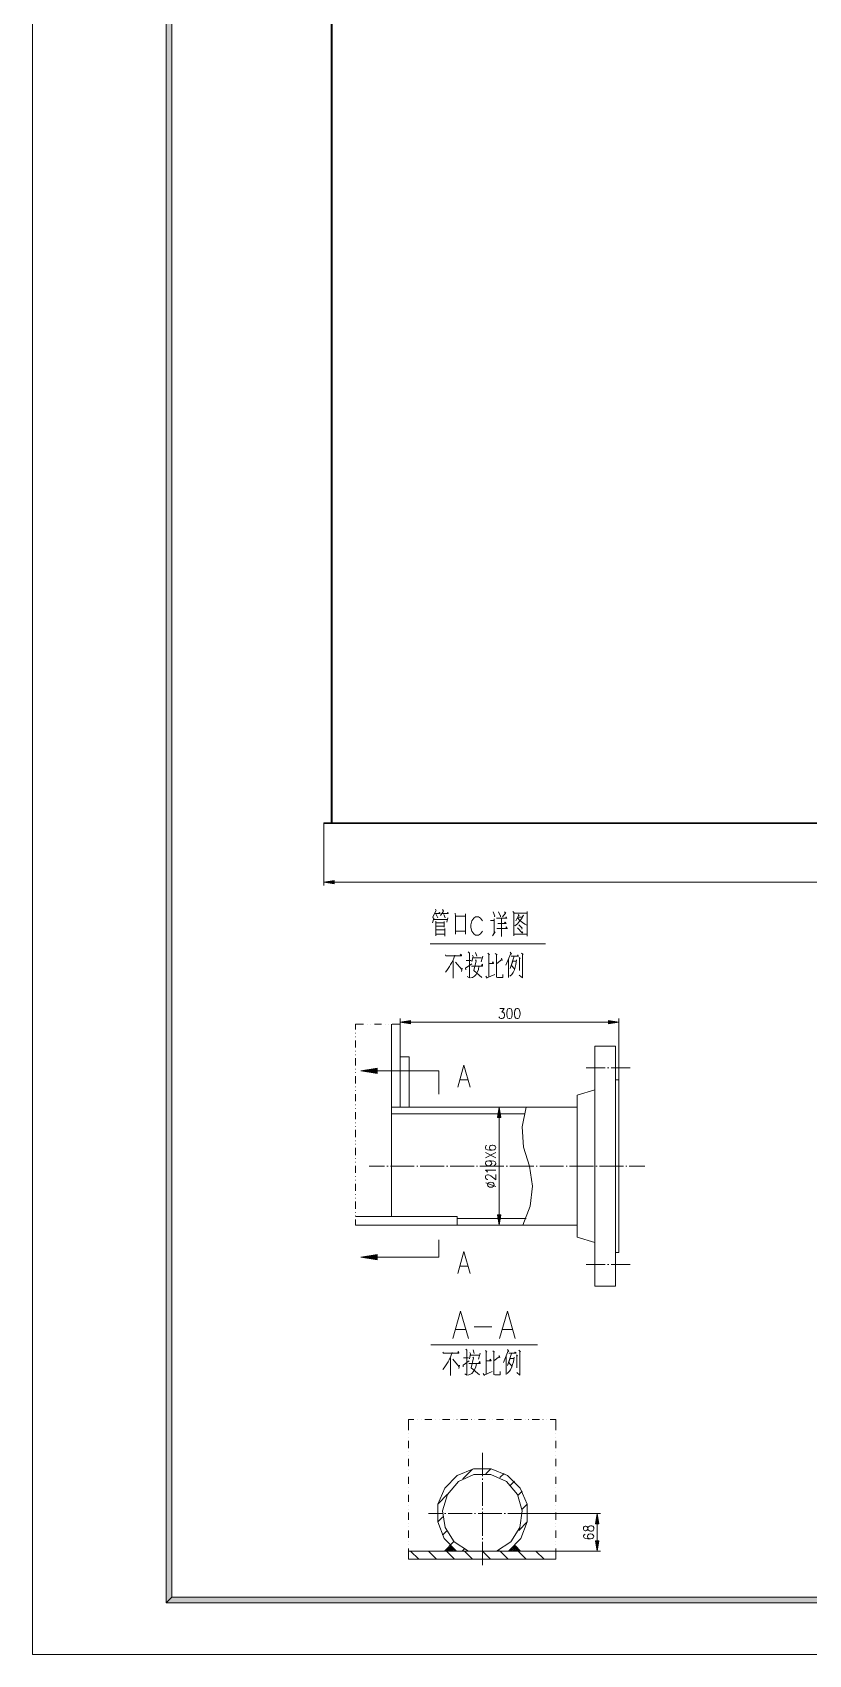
# Model space of a CAD drawing. Header units: millimetres. Extents: x 0 to 829, y 0 to 586.
# Drawn here: x 0 to 140.1, y 0 to 292.8 of the extents above; entities that cross this region are included whole.
import ezdxf

# ---------------------------------------------------------------- set-up
doc = ezdxf.new("R2010")
doc.units = ezdxf.units.MM

msp = doc.modelspace()

# ---------------------------------------------------------------- hatches: boundary and pattern name
h = msp.add_hatch(color=0)
h.dxf.hatch_style = 2
h.paths.add_polyline_path([(24.154694, 576.266028), (25.142472, 575.281778), (25.142472, 10.3505), (24.154694, 9.36625)])
h = msp.add_hatch(color=0)
h.dxf.hatch_style = 2
h.paths.add_polyline_path([(54.454778, 139.752917), (52.606222, 139.446), (54.454778, 139.139083)])
h = msp.add_hatch(color=0)
h.dxf.hatch_style = 2
h.paths.add_polyline_path([(68.266028, 114.494028), (66.417472, 114.183583), (68.266028, 113.876667)])
h = msp.add_hatch(color=0)
h.dxf.hatch_style = 2
h.paths.add_polyline_path([(104.005944, 114.494028), (105.8545, 114.183583), (104.005944, 113.876667)])
h = msp.add_hatch(color=0)
h.dxf.hatch_style = 2
h.paths.add_polyline_path([(62.265278, 105.858028), (59.305472, 105.364139), (62.265278, 104.87025)])
h = msp.add_hatch(color=0)
h.dxf.hatch_style = 2
h.paths.add_polyline_path([(83.947, 96.968028), (84.257444, 98.816583), (84.564361, 96.968028)])
h = msp.add_hatch(color=0)
h.dxf.hatch_style = 2
h.paths.add_polyline_path([(83.947, 79.371472), (84.257444, 77.522917), (84.564361, 79.371472)])
h = msp.add_hatch(color=0)
h.dxf.hatch_style = 2
h.paths.add_polyline_path([(62.265278, 72.23125), (59.305472, 71.737361), (62.265278, 71.247)])
h = msp.add_hatch(color=0)
h.dxf.hatch_style = 2
h.paths.add_polyline_path([(101.656444, 23.597306), (101.963361, 25.445861), (102.273806, 23.597306)])
h = msp.add_hatch(color=0)
h.dxf.hatch_style = 2
h.paths.add_polyline_path([(101.656444, 20.531667), (101.963361, 18.683111), (102.273806, 20.531667)])
h = msp.add_hatch(color=0)
h.dxf.hatch_style = 2
h.paths.add_polyline_path([(24.154694, 9.36625), (25.142472, 10.3505), (818.80075, 10.3505), (819.788528, 9.36625)])

# ---------------------------------------------------------------- linework, layer by layer
at = {"color": 0, "lineweight": 0}
for points in [[(0, 0), (0, 585.632278), (829.154778, 585.632278), (829.154778, 0)], [(24.154694, 576.266028), (25.142472, 575.281778), (25.142472, 10.3505), (24.154694, 9.36625)], [(54.454778, 139.752917), (52.606222, 139.446), (54.454778, 139.139083)], [(68.266028, 114.494028), (66.417472, 114.183583), (68.266028, 113.876667)], [(86.063667, 116.6495), (85.855528, 116.561306), (85.714417, 116.296722), (85.643861, 115.859278), (85.643861, 115.594694), (85.714417, 115.153722), (85.855528, 114.889139), (86.063667, 114.800944), (86.204778, 114.800944), (86.416444, 114.889139), (86.557556, 115.153722), (86.628111, 115.594694), (86.628111, 115.859278), (86.557556, 116.296722), (86.416444, 116.561306), (86.204778, 116.6495)], [(87.474778, 116.6495), (87.263111, 116.561306), (87.122, 116.296722), (87.051444, 115.859278), (87.051444, 115.594694), (87.122, 115.153722), (87.263111, 114.889139), (87.474778, 114.800944), (87.615889, 114.800944), (87.824028, 114.889139), (87.965139, 115.153722), (88.035694, 115.594694), (88.035694, 115.859278), (87.965139, 116.296722), (87.824028, 116.561306), (87.615889, 116.6495)], [(104.005944, 114.494028), (105.8545, 114.183583), (104.005944, 113.876667)], [(62.265278, 105.858028), (59.305472, 105.364139), (62.265278, 104.87025)], [(83.947, 96.968028), (84.257444, 98.816583), (84.564361, 96.968028)], [(83.947, 79.371472), (84.257444, 77.522917), (84.564361, 79.371472)], [(62.265278, 72.23125), (59.305472, 71.737361), (62.265278, 71.247)], [(101.656444, 23.597306), (101.963361, 25.445861), (102.273806, 23.597306)], [(99.500972, 22.627167), (99.589167, 22.4155), (99.765556, 22.344944), (99.941944, 22.344944), (100.114806, 22.4155), (100.203, 22.556611), (100.291194, 22.838833), (100.379389, 23.0505), (100.555778, 23.191611), (100.732167, 23.262167), (100.99675, 23.262167), (101.173139, 23.191611), (101.261333, 23.121056), (101.349528, 22.909389), (101.349528, 22.627167), (101.261333, 22.4155), (101.173139, 22.344944), (100.99675, 22.274389), (100.732167, 22.274389), (100.555778, 22.344944), (100.379389, 22.486056), (100.291194, 22.697722), (100.203, 22.979944), (100.114806, 23.121056), (99.941944, 23.191611), (99.765556, 23.191611), (99.589167, 23.121056), (99.500972, 22.909389)], [(101.656444, 20.531667), (101.963361, 18.683111), (102.273806, 20.531667)], [(24.154694, 9.36625), (25.142472, 10.3505), (818.80075, 10.3505), (819.788528, 9.36625)]]:
    msp.add_lwpolyline(points, close=True, dxfattribs=at)
for points in [[(53.936194, 373.320028), (53.936194, 150.159861)], [(54.084361, 373.320028), (54.084361, 150.159861)], [(52.606222, 150.159861), (177.32375, 150.159861)], [(52.606222, 150.159861), (52.606222, 150.011694)], [(52.606222, 150.011694), (52.606222, 138.828639)], [(52.606222, 150.011694), (177.32375, 150.011694)], [(54.454778, 139.446), (300.192722, 139.446)], [(72.781583, 134.560028), (72.890944, 134.313083), (72.227722, 133.078361)], [(72.375889, 133.028972), (72.449972, 132.880806), (72.227722, 132.094111)], [(72.411167, 132.686778), (74.96175, 132.686778)], [(72.594611, 133.769806), (73.631778, 133.769806), (73.483611, 133.967361), (73.37425, 133.769806)], [(72.855667, 133.720417), (73.187278, 133.028972)], [(72.855667, 132.390444), (72.855667, 129.726972)], [(72.92975, 132.094111), (74.333806, 132.094111)], [(74.037472, 134.510639), (74.185639, 134.214306), (73.667056, 133.424083)], [(73.928111, 133.769806), (75.035833, 133.769806), (75.000556, 134.01675), (74.852389, 133.769806)], [(74.259722, 133.621639), (74.51725, 132.979583)], [(74.333806, 132.341056), (74.333806, 131.303889)], [(75.000556, 132.979583), (74.813583, 132.242278)], [(76.291722, 133.868583), (76.404611, 133.374694), (76.404611, 130.072694), (76.404611, 130.566583), (78.214361, 130.566583), (78.214361, 130.072694), (78.214361, 133.720417), (78.214361, 133.325306), (76.439889, 133.325306)], [(81.251778, 132.457472), (80.902528, 132.926667), (80.54975, 133.163028), (80.020583, 133.163028), (79.667806, 132.926667), (79.315028, 132.457472), (79.138639, 131.751917), (79.138639, 131.282722), (79.315028, 130.580694), (79.667806, 130.1115), (80.020583, 129.875139), (80.54975, 129.875139), (80.902528, 130.1115), (81.251778, 130.580694)], [(82.715806, 132.489222), (83.382556, 132.489222), (83.382556, 132.831417), (83.382556, 130.220861), (83.086222, 129.776361), (83.566, 130.467806)], [(83.195583, 134.066139), (83.491917, 133.275917), (83.491917, 133.374694), (83.417833, 133.177139)], [(83.78825, 132.930194), (85.672083, 132.930194), (85.527444, 133.177139), (85.414556, 132.930194)], [(84.67725, 132.880806), (84.67725, 129.628194), (84.67725, 131.056944), (83.823528, 131.056944), (85.746167, 131.056944), (85.527444, 131.205111), (85.527444, 131.402667), (85.710889, 131.056944), (85.562722, 131.303889), (85.488639, 131.056944)], [(84.0105, 131.995333), (85.527444, 131.995333), (85.340472, 132.192889), (85.231111, 132.044722)], [(84.158667, 134.066139), (84.529083, 133.275917), (84.529083, 133.424083), (84.490278, 133.177139)], [(85.231111, 134.066139), (85.488639, 133.819194), (85.379278, 133.868583), (84.895972, 133.177139)], [(86.70925, 134.164917), (86.9315, 133.967361), (86.9315, 129.776361), (86.9315, 130.072694), (89.333917, 130.072694), (89.333917, 129.677583), (89.333917, 134.115528), (89.333917, 133.819194), (86.9315, 133.819194)], [(87.707611, 133.12775), (88.444917, 133.12775), (88.667167, 133.473472), (88.335556, 132.880806), (87.929861, 132.390444), (87.594722, 131.945944), (87.114944, 131.550833)], [(87.707611, 133.621639), (87.891056, 133.424083), (87.816972, 133.522861), (87.263111, 132.439833)], [(87.633528, 132.930194), (88.003944, 132.489222), (88.483722, 132.1435), (88.889417, 131.847167), (89.259833, 131.699)], [(72.855667, 130.072694), (74.372611, 130.072694)], [(72.890944, 131.501444), (74.333806, 131.501444)], [(72.890944, 130.813528), (74.372611, 130.813528)], [(74.443167, 131.056944), (74.443167, 129.677583)], [(87.559444, 131.205111), (88.444917, 130.319639), (88.519, 130.467806), (88.374361, 130.220861)], [(87.816972, 131.748389), (88.409639, 131.106333), (88.444917, 131.205111), (88.335556, 130.961694)], [(71.829083, 128.30175), (92.642972, 128.30175)], [(74.584278, 126.297972), (74.658361, 126.149806), (77.466472, 126.149806), (77.392389, 126.446139), (77.244222, 126.248583)], [(76.245861, 126.149806), (76.245861, 126.248583), (76.023611, 125.557139), (75.730806, 124.918611), (75.508556, 124.572889), (75.286306, 124.227167), (75.064056, 123.832056), (74.806528, 123.486333), (74.584278, 123.193528)], [(78.687083, 126.84125), (78.909333, 126.643694), (78.909333, 122.156361), (78.503639, 122.403306)], [(79.463194, 126.248583), (79.572556, 126.001639), (79.353833, 125.112639)], [(80.017056, 126.742472), (80.239306, 126.051028)], [(81.31175, 126.100417), (81.015417, 125.066778)], [(82.236028, 126.594306), (82.532361, 126.297972)], [(82.384194, 126.39675), (82.384194, 122.304528)], [(83.566, 126.544917), (83.901139, 126.297972)], [(83.78825, 126.39675), (83.78825, 122.403306), (83.78825, 122.304528), (83.936417, 122.20575), (84.934778, 122.20575), (84.934778, 122.798417)], [(86.26475, 126.791861), (86.487, 126.446139), (86.377639, 126.544917), (85.488639, 124.424722)], [(86.970306, 126.051028), (86.26475, 123.881444), (86.70925, 125.162028), (87.376, 125.162028)], [(86.451722, 126.100417), (87.781694, 126.100417), (87.633528, 126.297972), (87.524167, 126.100417)], [(88.300278, 126.643694), (88.596611, 126.39675), (88.448444, 126.495528), (88.448444, 122.156361), (87.894583, 122.65025)], [(75.949528, 125.310194), (75.949528, 122.106972)], [(76.394028, 125.017389), (77.505278, 123.683889)], [(77.579361, 123.930833), (77.466472, 123.338167)], [(78.242583, 123.6345), (78.207306, 123.930833), (79.315028, 124.721056)], [(78.281389, 125.310194), (79.205667, 125.310194)], [(80.609722, 124.276556), (80.535639, 123.683889), (80.352194, 123.239389), (80.091139, 122.798417), (79.794806, 122.452694), (79.427917, 122.255139), (79.092778, 122.156361)], [(79.240944, 124.276556), (81.276472, 124.276556), (81.237667, 124.622278), (81.0895, 124.375333)], [(79.502, 125.754694), (81.0895, 125.754694)], [(79.981778, 125.408972), (80.091139, 125.260806), (79.685444, 123.486333), (81.163583, 122.20575)], [(82.384194, 124.770444), (83.269667, 124.770444), (83.199111, 125.066778), (82.976861, 124.770444)], [(84.786611, 125.50775), (83.78825, 124.721056)], [(84.712528, 125.705306), (84.825417, 125.310194)], [(85.971944, 125.50775), (85.971944, 122.255139)], [(87.411278, 125.408972), (87.301917, 124.572889), (87.15375, 124.079), (87.005583, 123.6345), (86.783333, 123.144139), (86.525806, 122.798417), (86.190667, 122.452694)], [(86.451722, 124.474111), (87.040861, 123.782667)], [(87.855778, 125.853472), (88.039222, 125.655917), (87.929861, 125.705306), (87.929861, 123.486333)], [(81.865611, 122.452694), (82.087861, 122.106972)], [(82.013778, 122.156361), (83.456639, 122.798417)], [(66.417472, 107.8865), (66.417472, 114.800944)], [(84.373861, 116.6495), (85.149972, 116.6495), (84.726639, 115.947472), (84.938306, 115.947472), (85.079417, 115.859278), (85.149972, 115.771083), (85.220528, 115.5065), (85.220528, 115.330111), (85.149972, 115.065528), (85.008861, 114.889139), (84.797194, 114.800944), (84.585528, 114.800944), (84.373861, 114.889139), (84.303306, 114.977333), (84.23275, 115.153722)], [(105.8545, 103.744889), (105.8545, 114.800944)], [(59.795833, 113.827278), (58.349444, 113.827278)], [(58.349444, 113.827278), (58.349444, 112.821861)], [(58.349444, 112.17275), (58.367083, 112.17275)], [(58.349444, 111.527167), (58.367083, 111.527167)], [(60.441417, 113.827278), (60.459056, 113.827278)], [(61.090528, 113.827278), (61.108167, 113.827278)], [(63.030806, 113.827278), (61.736111, 113.827278)], [(63.676389, 113.827278), (63.694028, 113.827278)], [(64.3255, 113.827278), (64.343139, 113.827278)], [(64.840556, 113.827278), (64.840556, 79.099833)], [(66.417472, 113.827278), (64.971083, 113.827278)], [(66.417472, 113.827278), (66.417472, 98.816583)], [(68.266028, 114.183583), (104.005944, 114.183583)], [(58.349444, 110.878056), (58.349444, 109.586889)], [(58.349444, 108.937778), (58.367083, 108.937778)], [(101.515333, 109.858528), (101.515333, 66.477444)], [(105.261833, 109.858528), (101.515333, 109.858528)], [(105.261833, 109.858528), (105.261833, 66.477444)], [(58.349444, 108.292194), (58.367083, 108.292194)], [(58.349444, 107.643083), (58.349444, 106.351917)], [(58.349444, 105.702806), (58.367083, 105.702806)], [(66.417472, 107.8865), (67.994389, 107.8865)], [(67.994389, 107.8865), (67.994389, 98.816583)], [(76.778556, 102.432556), (77.903917, 106.376611), (79.032806, 102.432556)], [(103.392111, 105.914472), (99.952528, 105.914472)], [(104.037694, 105.914472), (103.8225, 105.914472)], [(107.907667, 105.914472), (104.468083, 105.914472)], [(58.349444, 105.057222), (58.367083, 105.057222)], [(58.349444, 104.408111), (58.349444, 103.116944)], [(62.265278, 105.364139), (73.402472, 105.364139)], [(73.402472, 101.162556), (73.402472, 105.364139)], [(77.201889, 103.748417), (78.609472, 103.748417)], [(105.8545, 103.744889), (105.261833, 103.744889)], [(105.8545, 103.744889), (105.8545, 72.591083)], [(58.349444, 102.467833), (58.367083, 102.467833)], [(58.349444, 101.82225), (58.367083, 101.82225)], [(58.349444, 101.173139), (58.349444, 99.881972)], [(101.515333, 101.970417), (98.3615, 100.972056)], [(98.3615, 100.972056), (98.3615, 75.367444)], [(58.349444, 99.232861), (58.367083, 99.232861)], [(58.349444, 98.587278), (58.367083, 98.587278)], [(58.349444, 97.938167), (58.349444, 96.647)], [(98.3615, 98.816583), (64.840556, 98.816583)], [(88.787111, 97.634778), (64.840556, 97.634778)], [(89.129306, 98.816583), (83.640083, 98.816583)], [(84.257444, 96.968028), (84.257444, 79.371472)], [(89.129306, 98.816583), (88.416694, 95.253528), (88.631889, 91.623444), (89.767833, 88.16975)], [(58.349444, 95.997889), (58.367083, 95.997889)], [(58.349444, 95.352306), (58.367083, 95.352306)], [(58.349444, 94.703194), (58.349444, 93.412028)], [(58.349444, 92.762917), (58.367083, 92.762917)], [(58.349444, 92.117333), (58.367083, 92.117333)], [(58.349444, 91.468222), (58.349444, 90.177056)], [(82.056111, 91.902139), (81.879722, 91.831583), (81.791528, 91.619917), (81.791528, 91.478806), (81.879722, 91.267139), (82.144306, 91.126028), (82.58175, 91.055472), (83.022722, 91.055472), (83.3755, 91.126028), (83.551889, 91.267139), (83.640083, 91.478806), (83.640083, 91.549361), (83.551889, 91.761028), (83.3755, 91.902139), (83.110917, 91.972694), (83.022722, 91.972694), (82.758139, 91.902139), (82.58175, 91.761028), (82.493556, 91.549361), (82.493556, 91.478806), (82.58175, 91.267139), (82.758139, 91.126028), (83.022722, 91.055472)], [(58.349444, 89.527944), (58.367083, 89.527944)], [(58.349444, 88.882361), (58.367083, 88.882361)], [(58.349444, 88.23325), (58.349444, 86.942083)], [(63.549389, 88.16975), (60.7695, 88.16975)], [(64.1985, 88.16975), (63.979778, 88.16975)], [(68.943361, 88.16975), (64.628889, 88.16975)], [(69.588944, 88.16975), (69.37375, 88.16975)], [(74.333806, 88.16975), (70.019333, 88.16975)], [(74.979389, 88.16975), (74.764194, 88.16975)], [(79.72425, 88.16975), (75.413306, 88.16975)], [(80.373361, 88.16975), (80.158167, 88.16975)], [(85.118222, 88.16975), (80.80375, 88.16975)], [(83.640083, 89.647889), (81.791528, 90.632139)], [(81.791528, 89.647889), (83.640083, 90.632139)], [(82.408889, 89.154), (82.669944, 89.083444), (82.846333, 88.942333), (82.934528, 88.734194), (82.934528, 88.663639), (82.846333, 88.451972), (82.669944, 88.310861), (82.408889, 88.240306), (82.320694, 88.240306), (82.056111, 88.310861), (81.879722, 88.451972), (81.791528, 88.663639), (81.791528, 88.734194), (81.879722, 88.942333), (82.056111, 89.083444), (82.408889, 89.154), (82.846333, 89.154), (83.287306, 89.083444), (83.551889, 88.942333), (83.640083, 88.734194), (83.640083, 88.593083), (83.551889, 88.381417), (83.3755, 88.310861)], [(85.763806, 88.16975), (85.548611, 88.16975)], [(90.508667, 88.16975), (86.194194, 88.16975)], [(88.561333, 77.522917), (89.887778, 80.927222), (90.297, 84.553778), (89.767833, 88.16975)], [(91.15425, 88.16975), (90.939056, 88.16975)], [(95.899111, 88.16975), (91.588167, 88.16975)], [(96.548222, 88.16975), (96.333028, 88.16975)], [(101.293083, 88.16975), (96.978611, 88.16975)], [(101.938667, 88.16975), (101.723472, 88.16975)], [(106.683528, 88.16975), (102.369056, 88.16975)], [(107.329111, 88.16975), (107.113917, 88.16975)], [(110.542917, 88.16975), (107.763028, 88.16975)], [(58.349444, 86.292972), (58.367083, 86.292972)], [(58.349444, 85.647389), (58.367083, 85.647389)], [(58.349444, 84.998278), (58.349444, 83.707111)], [(82.144306, 87.111417), (82.056111, 87.252528), (81.791528, 87.464194), (83.640083, 87.464194)], [(82.2325, 85.774389), (82.144306, 85.774389), (81.967917, 85.844944), (81.879722, 85.9155), (81.791528, 86.056611), (81.791528, 86.338833), (81.879722, 86.479944), (81.967917, 86.5505), (82.144306, 86.621056), (82.320694, 86.621056), (82.493556, 86.5505), (82.758139, 86.409389), (83.640083, 85.703833), (83.640083, 86.691611)], [(81.879722, 85.139389), (83.640083, 84.507917)], [(58.349444, 83.058), (58.367083, 83.058)], [(58.349444, 82.412417), (58.367083, 82.412417)], [(58.349444, 81.763306), (58.349444, 80.468611)], [(58.349444, 79.823028), (58.367083, 79.823028)], [(58.349444, 79.177444), (58.367083, 79.177444)], [(58.349444, 79.099833), (76.669194, 79.099833)], [(76.669194, 79.099833), (76.669194, 77.522917)], [(58.349444, 78.528333), (58.349444, 77.522917)], [(58.349444, 77.522917), (76.669194, 77.522917)], [(89.139889, 78.704722), (76.669194, 78.704722)], [(98.3615, 77.522917), (76.669194, 77.522917)], [(88.561333, 77.522917), (83.640083, 77.522917)], [(73.402472, 71.737361), (73.402472, 74.891194)], [(101.515333, 74.365556), (98.3615, 75.367444)], [(62.265278, 71.737361), (73.402472, 71.737361)], [(76.778556, 68.805778), (77.903917, 72.749833), (79.032806, 68.805778)], [(103.392111, 70.4215), (99.952528, 70.4215)], [(104.037694, 70.4215), (103.8225, 70.4215)], [(107.907667, 70.4215), (104.468083, 70.4215)], [(105.8545, 72.591083), (105.261833, 72.591083)], [(77.201889, 70.121639), (78.609472, 70.121639)], [(105.261833, 66.477444), (101.515333, 66.477444)], [(75.889556, 57.044167), (77.297139, 61.972472), (78.70825, 57.044167)], [(84.342111, 57.044167), (85.749694, 61.972472), (87.157278, 57.044167)], [(76.418722, 58.688111), (78.179083, 58.688111)], [(79.763056, 59.157306), (82.931, 59.157306)], [(84.86775, 58.688111), (86.628111, 58.688111)], [(71.917278, 55.932917), (91.164833, 55.932917)], [(74.118611, 54.57825), (74.192694, 54.433611), (77.000806, 54.433611), (76.926722, 54.726417), (76.778556, 54.532389)], [(75.780194, 54.433611), (75.780194, 54.532389), (75.557944, 53.840944), (75.261611, 53.198889), (75.042889, 52.853167), (74.820639, 52.510972), (74.598389, 52.115861), (74.337333, 51.770139), (74.118611, 51.473806)], [(75.483861, 53.594), (75.483861, 50.390778)], [(75.928361, 53.297667), (77.039611, 51.967694)], [(77.776917, 51.918306), (77.741639, 52.214639), (78.849361, 53.001333)], [(77.815722, 53.594), (78.74, 53.594)], [(78.221417, 55.121528), (78.443667, 54.923972), (78.443667, 50.440167), (78.037972, 50.687111)], [(78.775278, 52.560361), (80.810806, 52.560361), (80.772, 52.902556), (80.623833, 52.659139)], [(78.997528, 54.532389), (79.106889, 54.285444), (78.888167, 53.396444)], [(79.032806, 54.0385), (80.623833, 54.0385)], [(79.516111, 53.692778), (79.625472, 53.544611), (79.219778, 51.770139), (80.697917, 50.489556)], [(79.551389, 55.02275), (79.773639, 54.334833)], [(80.846083, 54.384222), (80.54975, 53.347056)], [(81.770361, 54.874583), (82.066694, 54.57825)], [(81.918528, 54.677028), (81.918528, 50.588333)], [(81.918528, 53.050722), (82.804, 53.050722), (82.729917, 53.347056), (82.511194, 53.050722)], [(83.100333, 54.825194), (83.435472, 54.57825)], [(83.322583, 54.677028), (83.322583, 50.687111), (83.322583, 50.588333), (83.47075, 50.489556), (84.469111, 50.489556), (84.469111, 51.078694)], [(84.320944, 53.791556), (83.322583, 53.001333)], [(84.246861, 53.989111), (84.35975, 53.594)], [(85.799083, 55.072139), (86.021333, 54.726417), (85.911972, 54.825194), (85.022972, 52.708528)], [(85.506278, 53.791556), (85.506278, 50.538944)], [(86.945611, 53.692778), (86.83625, 52.853167), (86.688083, 52.362806), (86.539917, 51.918306), (86.317667, 51.424417), (86.060139, 51.078694), (85.725, 50.7365)], [(86.501111, 54.334833), (85.799083, 52.16525), (86.243583, 53.445833), (86.910333, 53.445833)], [(85.986056, 54.384222), (87.316028, 54.384222), (87.167861, 54.57825), (87.0585, 54.384222)], [(85.986056, 52.754389), (86.575194, 52.066472)], [(87.390111, 54.137278), (87.573556, 53.939722), (87.464194, 53.989111), (87.464194, 51.770139)], [(87.834611, 54.923972), (88.130944, 54.677028), (87.982778, 54.775806), (87.982778, 50.440167), (87.425389, 50.930528)], [(77.113694, 52.214639), (77.000806, 51.621972)], [(80.144056, 52.560361), (80.069972, 51.967694), (79.886528, 51.523194), (79.625472, 51.078694), (79.329139, 50.7365), (78.96225, 50.538944), (78.627111, 50.440167)], [(81.399944, 50.7365), (81.622194, 50.390778)], [(81.548111, 50.440167), (82.990972, 51.078694)], [(67.874444, 42.435639), (68.879861, 42.435639)], [(67.874444, 40.502417), (67.874444, 42.435639)], [(69.528972, 42.435639), (69.546611, 42.435639)], [(70.174556, 42.435639), (70.192194, 42.435639)], [(70.823667, 42.435639), (72.118361, 42.435639)], [(72.763944, 42.435639), (72.781583, 42.435639)], [(73.409528, 42.435639), (73.427167, 42.435639)], [(74.058639, 42.435639), (75.353333, 42.435639)], [(75.998917, 42.435639), (76.016556, 42.435639)], [(76.6445, 42.435639), (76.662139, 42.435639)], [(77.293611, 42.435639), (78.588306, 42.435639)], [(79.233889, 42.435639), (79.251528, 42.435639)], [(79.879472, 42.435639), (79.897111, 42.435639)], [(80.528583, 42.435639), (81.823278, 42.435639)], [(82.468861, 42.435639), (82.4865, 42.435639)], [(83.114444, 42.435639), (83.132083, 42.435639)], [(83.763556, 42.435639), (85.05825, 42.435639)], [(85.703833, 42.435639), (85.721472, 42.435639)], [(86.349417, 42.435639), (86.367056, 42.435639)], [(86.998528, 42.435639), (88.293222, 42.435639)], [(88.938806, 42.435639), (88.956444, 42.435639)], [(89.584389, 42.435639), (89.602028, 42.435639)], [(90.2335, 42.435639), (91.528194, 42.435639)], [(92.173778, 42.435639), (92.191417, 42.435639)], [(92.819361, 42.435639), (92.837, 42.435639)], [(93.468472, 42.435639), (94.473889, 42.435639)], [(94.473889, 42.435639), (94.473889, 40.502417)], [(67.874444, 39.856833), (67.892083, 39.856833)], [(67.874444, 39.207722), (67.892083, 39.207722)], [(67.874444, 37.267444), (67.874444, 38.562139)], [(94.473889, 39.856833), (94.491528, 39.856833)], [(94.473889, 39.207722), (94.491528, 39.207722)], [(94.473889, 38.562139), (94.473889, 37.267444)], [(67.874444, 36.621861), (67.892083, 36.621861)], [(67.874444, 35.97275), (67.892083, 35.97275)], [(67.874444, 34.032472), (67.874444, 35.327167)], [(81.251778, 36.41725), (81.251778, 32.219194)], [(94.473889, 36.621861), (94.491528, 36.621861)], [(94.473889, 35.97275), (94.491528, 35.97275)], [(94.473889, 35.327167), (94.473889, 34.032472)], [(67.874444, 33.386889), (67.892083, 33.386889)], [(67.874444, 32.737778), (67.892083, 32.737778)], [(85.933139, 18.683111), (88.155639, 20.969111), (89.337444, 23.932444), (89.305694, 27.121556), (88.063917, 30.060194), (85.795556, 32.303861), (82.846333, 33.513889), (79.657222, 33.513889), (76.708, 32.303861), (74.439639, 30.060194), (73.197861, 27.121556), (73.166111, 23.932444), (74.347917, 20.969111), (76.570417, 18.683111)], [(83.7565, 18.683111), (86.342361, 20.334111), (88.003944, 22.912917), (88.444917, 25.950333), (87.584139, 28.896028), (85.576833, 31.217306), (82.786361, 32.494361), (79.717194, 32.494361), (76.926722, 31.217306), (74.919417, 28.896028), (74.058639, 25.950333), (74.499611, 22.912917), (76.161194, 20.334111), (78.747056, 18.683111)], [(77.734583, 31.742944), (79.466722, 33.475083)], [(81.855028, 32.631944), (82.758139, 33.531528)], [(84.395028, 31.936972), (85.146444, 32.691917)], [(94.473889, 33.386889), (94.491528, 33.386889)], [(94.473889, 32.737778), (94.491528, 32.737778)], [(67.874444, 30.7975), (67.874444, 32.092194)], [(67.874444, 30.151917), (67.892083, 30.151917)], [(67.874444, 29.502806), (67.892083, 29.502806)], [(81.251778, 31.785278), (81.251778, 31.570083)], [(81.251778, 31.139694), (81.251778, 26.825222)], [(86.292972, 30.603472), (87.009111, 31.323139)], [(87.665278, 28.744333), (88.413167, 29.49575)], [(94.473889, 32.092194), (94.473889, 30.7975)], [(94.473889, 30.151917), (94.491528, 30.151917)], [(94.473889, 29.502806), (94.491528, 29.502806)], [(67.874444, 27.562528), (67.874444, 28.857222)], [(67.874444, 26.916944), (67.892083, 26.916944)], [(73.222556, 27.227389), (74.954694, 28.963056)], [(81.251778, 26.394833), (81.251778, 26.179639)], [(88.416694, 26.267833), (89.298639, 27.149778)], [(94.473889, 28.857222), (94.473889, 27.562528)], [(94.473889, 26.916944), (94.491528, 26.916944)], [(67.874444, 26.267833), (67.892083, 26.267833)], [(67.874444, 24.327556), (67.874444, 25.62225)], [(67.874444, 23.678444), (67.892083, 23.678444)], [(71.529222, 25.445861), (73.973972, 25.445861)], [(73.166111, 23.9395), (74.065694, 24.839083)], [(74.404361, 25.445861), (74.619556, 25.445861)], [(75.049944, 25.445861), (79.364417, 25.445861)], [(79.794806, 25.445861), (80.01, 25.445861)], [(80.443917, 25.445861), (84.754861, 25.445861)], [(81.251778, 25.74925), (81.251778, 21.434778)], [(85.188778, 25.445861), (85.403972, 25.445861)], [(85.834361, 25.445861), (90.148833, 25.445861)], [(87.795806, 22.4155), (89.3445, 23.960667)], [(89.478556, 25.445861), (102.580722, 25.445861)], [(90.579222, 25.445861), (90.794417, 25.445861)], [(91.224806, 25.445861), (93.669556, 25.445861)], [(94.473889, 26.267833), (94.491528, 26.267833)], [(94.473889, 25.62225), (94.473889, 24.327556)], [(94.473889, 23.678444), (94.491528, 23.678444)], [(101.963361, 23.597306), (101.963361, 20.531667)], [(67.874444, 23.032861), (67.892083, 23.032861)], [(67.874444, 21.092583), (67.874444, 22.387278)], [(74.005722, 21.551194), (74.760667, 22.302611)], [(81.251778, 21.004389), (81.251778, 20.789194)], [(94.473889, 23.032861), (94.491528, 23.032861)], [(94.473889, 22.387278), (94.473889, 21.092583)], [(99.765556, 21.709944), (99.589167, 21.639389), (99.500972, 21.43125), (99.500972, 21.290139), (99.589167, 21.078472), (99.85375, 20.937361), (100.291194, 20.866806), (100.732167, 20.866806), (101.084944, 20.937361), (101.261333, 21.078472), (101.349528, 21.290139), (101.349528, 21.360694), (101.261333, 21.568833), (101.084944, 21.709944), (100.820361, 21.7805), (100.732167, 21.7805), (100.467583, 21.709944), (100.291194, 21.568833), (100.203, 21.360694), (100.203, 21.290139), (100.291194, 21.078472), (100.467583, 20.937361), (100.732167, 20.866806)], [(67.874444, 20.443472), (67.892083, 20.443472)], [(67.874444, 19.797889), (67.892083, 19.797889)], [(67.874444, 17.219083), (67.874444, 19.152306)], [(67.874444, 18.683111), (94.473889, 18.683111)], [(69.747694, 17.219083), (68.283667, 18.683111)], [(72.979139, 17.219083), (71.515111, 18.683111)], [(74.369083, 18.683111), (76.094167, 20.404667)], [(74.422, 18.683111), (74.397306, 18.707806)], [(74.746556, 18.683111), (74.556056, 18.870083)], [(74.690111, 18.683111), (75.536778, 19.52625)], [(75.071111, 18.683111), (74.718333, 19.032361)], [(76.210583, 17.219083), (74.746556, 18.683111)], [(75.392139, 18.683111), (74.880611, 19.194639)], [(75.014667, 18.683111), (75.706111, 19.371028)], [(75.716694, 18.683111), (75.042889, 19.356917)], [(76.037722, 18.683111), (75.205167, 19.515667)], [(75.339222, 18.683111), (75.875444, 19.219333)], [(76.362278, 18.683111), (75.363917, 19.677944)], [(75.66025, 18.683111), (76.051833, 19.071167)], [(75.984806, 18.683111), (76.23175, 18.930056)], [(76.309361, 18.683111), (76.415194, 18.788944)], [(77.600528, 18.683111), (77.949778, 19.032361)], [(79.442028, 17.219083), (77.978, 18.683111)], [(81.251778, 18.640778), (81.209444, 18.683111)], [(81.251778, 20.355278), (81.251778, 16.157222)], [(82.673472, 17.219083), (81.251778, 18.640778)], [(84.063417, 18.683111), (84.282139, 18.901833)], [(85.904917, 17.219083), (84.440889, 18.683111)], [(86.003694, 18.683111), (86.176556, 18.855972)], [(86.056611, 18.683111), (86.007222, 18.7325)], [(86.381167, 18.683111), (86.194194, 18.870083)], [(86.324722, 18.683111), (87.231361, 19.586222)], [(86.702194, 18.683111), (86.374111, 19.011194)], [(87.02675, 18.683111), (86.554028, 19.155833)], [(86.649278, 18.683111), (87.390111, 19.423944)], [(87.351306, 18.683111), (86.726889, 19.304)], [(87.672333, 18.683111), (86.896222, 19.459222)], [(86.970306, 18.683111), (87.552389, 19.261667)], [(87.996889, 18.683111), (87.0585, 19.617972)], [(88.134472, 18.683111), (87.129056, 19.688528)], [(87.294861, 18.683111), (87.714667, 19.102917)], [(87.619417, 18.683111), (87.876944, 18.940639)], [(89.136361, 17.219083), (87.672333, 18.683111)], [(87.940444, 18.683111), (88.039222, 18.778361)], [(92.367806, 17.219083), (90.903778, 18.683111)], [(94.473889, 20.443472), (94.491528, 20.443472)], [(94.473889, 19.797889), (94.491528, 19.797889)], [(94.473889, 19.152306), (94.473889, 17.219083)], [(94.473889, 18.683111), (102.580722, 18.683111)], [(67.874444, 17.219083), (94.473889, 17.219083)]]:
    msp.add_lwpolyline(points, dxfattribs=at)
msp.add_ellipse((82.759903, 84.823653), major_axis=(0.615597, 0), ratio=0.74212, start_param=0, end_param=6.283185, dxfattribs=at)

doc.saveas('drawing.dxf')
